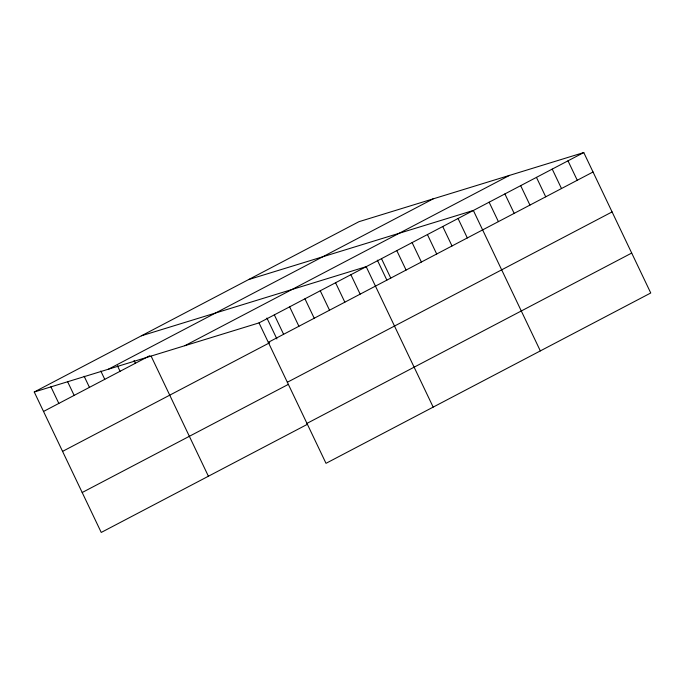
<?xml version="1.0" encoding="UTF-8"?>
<svg xmlns="http://www.w3.org/2000/svg" width="685" height="685" viewBox="0 0 685 685"><rect width="100%" height="100%" fill="white"/><g stroke="black" fill="none" stroke-linecap="round" stroke-linejoin="round"><path stroke-width="1.03" d="M34.25 392.008L358.991 221.675L583.766 152.558L650.75 292.992L326.009 463.325L259.024 322.892L34.25 392.008L101.234 532.442L307.462 424.272M108.427 369.206L433.168 198.864M43.523 411.454L149.784 355.712M184.847 345.702L509.589 175.36M259.024 322.892L583.766 152.558M268.297 342.329L593.039 171.995M62.566 451.381L269.693 342.731M287.34 382.264L612.082 211.922M82.191 492.515L288.419 384.345M306.957 423.399L631.707 253.056M248.578 279.591L473.352 210.466L540.337 350.9M141.418 335.804L366.184 266.679L433.168 407.113M567.993 160.829L577.267 180.266M552.221 169.101L561.495 188.538M536.449 177.372L545.722 196.818M520.677 185.652L529.942 205.089M504.896 193.923L514.17 213.36M489.124 202.195L498.397 221.632M458.042 218.498L467.316 237.935M442.733 226.529L452.006 245.966M427.423 234.561L436.696 253.998M412.113 242.593L421.386 262.03M396.803 250.624L406.077 270.061M381.494 258.647L390.767 278.093M377.332 260.129L386.854 280.088M350.883 274.711L360.147 294.148M335.573 282.742L344.838 302.179M320.263 290.774L329.528 310.211M304.953 298.806L314.218 318.242M289.644 306.837L298.908 326.274M274.334 314.86L283.607 334.306M266.919 318.037L276.894 338.955M151.145 356.191L208.403 476.238M134.054 360.49L135.382 363.273M117.418 365.747L120.072 371.296M100.789 370.996L104.762 379.327M84.152 376.253L89.452 387.359M67.515 381.502L74.143 395.391M50.887 386.76L58.833 403.422"/></g></svg>
